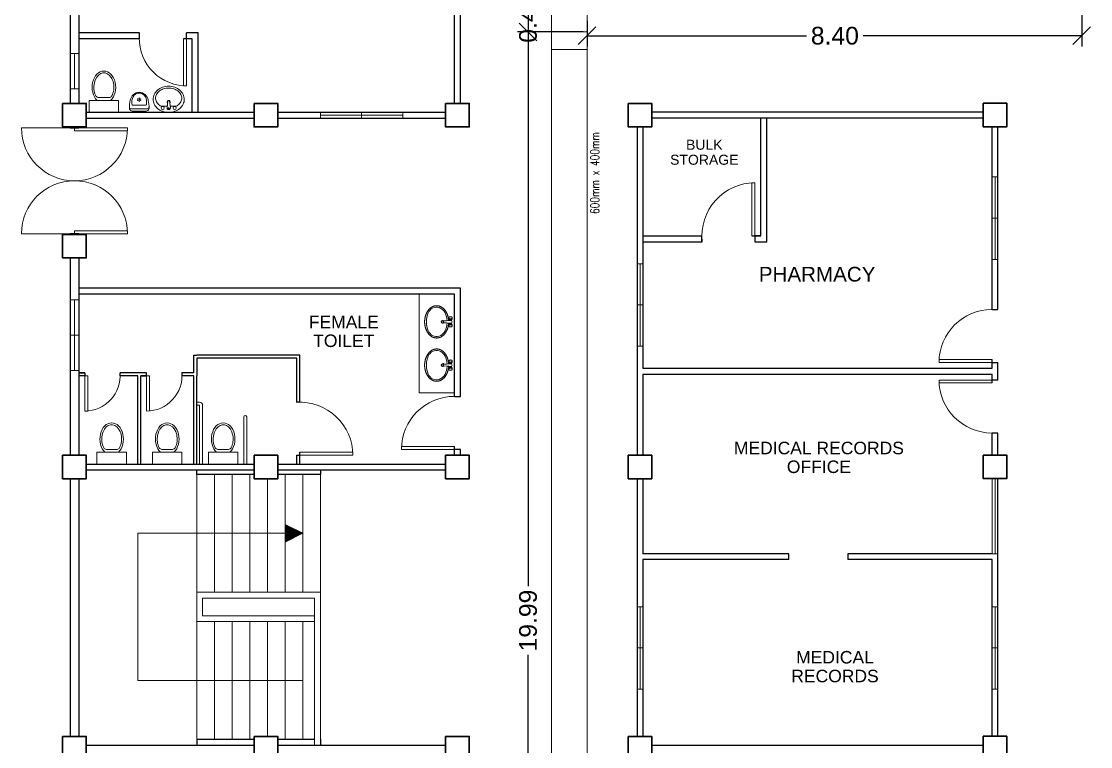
# Model space of a CAD drawing. Header units: millimetres. Extents: x 3 to 421, y 1 to 337.
# Drawn here: x 118.42 to 136.57, y 130.73 to 143.05 of the extents above; entities that cross this region are included whole.
import ezdxf

# ---------------------------------------------------------------- set-up
doc = ezdxf.new("R2010")
doc.units = ezdxf.units.MM
doc.header["$MEASUREMENT"] = 0
doc.linetypes.add('HIDDEN2', pattern=[0.1875, 0.125, -0.0625])
doc.layers.add('ahu line', color=7, linetype='Continuous', lineweight=20)
for name, color, linetype in [('diffuser', 7, 'Continuous'), ('ducting label', 7, 'Continuous'), ('label', 7, 'Continuous')]:
    doc.layers.add(name, color=color, linetype=linetype)
doc.styles.add('Arch-Dim', font='simplex.shx', dxfattribs={"width": 0.75})
doc.styles.get("Standard").update_dxf_attribs({"font": 'arial.ttf'})
doc.styles.add('SWISSLT175', font='swissl.ttf', dxfattribs={"height": 0.175})
doc.dimstyles.new('Copy of dimension', dxfattribs={"dimtxt": 0.3, "dimasz": 0.3, "dimexe": 0.18, "dimexo": 0.0625, "dimgap": 0.09, "dimtad": 0, "dimzin": 0, "dimdsep": 46, "dimtxsty": 'Standard', "dimblk": 'OBLIQUE', "dimcen": 0.09, "dimclrd": 256, "dimclre": 256, "dimclrt": 256, "dimadec": 0, "dimazin": 0, "dimtfac": 1, "dimtofl": 0, "dimtmove": 0, "dimatfit": 3, "dimldrblk": 'OBLIQUE', "dimfxl": 1, "dimtolj": 1, "dimtzin": 0, "dimarcsym": 0})

# ---------------------------------------------------------------- blocks, each defined once
blk = doc.blocks.new('_Oblique')
at = {"color": 0, "linetype": 'ByBlock', "lineweight": -2}
blk.add_line((-0.5, -0.5), (0.5, 0.5), dxfattribs=at)
blk = doc.blocks.new('*D21')
at = {"layer": 'Defpoints', "color": 0, "transparency": 16777216}
for p in [(128.174, 143.315), (127.024, 142.865), (128.024, 142.865)]:
    blk.add_point(p, dxfattribs=at)
at = {"layer": 'diffuser', "lineweight": -2, "transparency": 16777216}
for p, q in [((128.111, 143.315), (126.844, 143.315)), ((127.024, 143.315), (127.024, 142.865)), ((127.961, 142.865), (126.844, 142.865))]:
    blk.add_line(p, q, dxfattribs=at)
at = {"layer": 'diffuser', "lineweight": -2, "transparency": 16777216, "xscale": 0.3, "yscale": 0.3, "zscale": 0.3}
for p, rotation in [((127.024, 143.315), 90), ((127.024, 142.865), 270)]:
    blk.add_blockref('_Oblique', p, dxfattribs=dict(at, rotation=rotation))
at = {"layer": 'diffuser', "transparency": 16777216, "insert": (127.024, 143.09), "char_height": 0.3, "attachment_point": 5, "rotation": 90}
blk.add_mtext('\\A1;0.45', dxfattribs=at)
blk = doc.blocks.new('*D22')
at = {"layer": 'Defpoints', "color": 0, "transparency": 16777216}
for p in [(128.024, 142.865), (127.024, 122.872), (127.274, 122.872)]:
    blk.add_point(p, dxfattribs=at)
at = {"layer": 'diffuser', "lineweight": -2, "transparency": 16777216}
for p, q in [((127.961, 142.865), (126.844, 142.865)), ((127.024, 142.865), (127.024, 133.451)), ((127.024, 122.872), (127.024, 132.286)), ((127.211, 122.872), (126.844, 122.872))]:
    blk.add_line(p, q, dxfattribs=at)
at = {"layer": 'diffuser', "lineweight": -2, "transparency": 16777216, "xscale": 0.3, "yscale": 0.3, "zscale": 0.3}
for p, rotation in [((127.024, 142.865), 90), ((127.024, 122.872), 270)]:
    blk.add_blockref('_Oblique', p, dxfattribs=dict(at, rotation=rotation))
at = {"layer": 'diffuser', "transparency": 16777216, "insert": (127.024, 132.868), "char_height": 0.3, "attachment_point": 5, "rotation": 90}
blk.add_mtext('\\A1;19.99', dxfattribs=at)
blk = doc.blocks.new('*D23')
at = {"layer": 'Defpoints', "color": 0, "transparency": 16777216}
for p in [(136.422, 143.615), (128.024, 143.115), (136.422, 142.8)]:
    blk.add_point(p, dxfattribs=at)
at = {"layer": 'diffuser', "lineweight": -2, "transparency": 16777216}
for p, q in [((136.422, 143.552), (136.422, 142.62)), ((128.024, 143.052), (128.024, 142.62)), ((128.024, 142.8), (131.751, 142.8)), ((136.422, 142.8), (132.71, 142.8))]:
    blk.add_line(p, q, dxfattribs=at)
at = {"layer": 'diffuser', "lineweight": -2, "transparency": 16777216, "xscale": 0.3, "yscale": 0.3, "zscale": 0.3, "rotation": 180}
blk.add_blockref('_Oblique', (128.024, 142.8), dxfattribs=at)
at = {"layer": 'diffuser', "lineweight": -2, "transparency": 16777216, "xscale": 0.3, "yscale": 0.3, "zscale": 0.3}
blk.add_blockref('_Oblique', (136.422, 142.8), dxfattribs=at)
at = {"layer": 'diffuser', "transparency": 16777216, "insert": (132.231, 142.8), "char_height": 0.3, "attachment_point": 5}
blk.add_mtext('\\A1;8.40', dxfattribs=at)

msp = doc.modelspace()

# ---------------------------------------------------------------- linework, layer by layer
at = {"color": 8, "lineweight": 25}
for p, q in [((119.249, 147.251), (119.249, 141.651)), ((119.399, 147.251), (119.399, 141.651)), ((125.774, 141.651), (125.774, 143.501)), ((125.874, 141.651), (125.874, 143.501)), ((120.43, 142.851), (119.399, 142.851)), ((120.424, 142.851), (120.424, 142.751)), ((121.423, 142.851), (121.224, 142.851)), ((121.224, 142.751), (121.224, 142.851)), ((121.424, 141.501), (121.423, 142.851)), ((120.424, 142.751), (119.399, 142.751)), ((121.324, 142.751), (121.174, 142.751)), ((121.324, 142.751), (121.224, 142.751)), ((121.324, 141.501), (121.324, 142.751)), ((119.524, 141.501), (122.374, 141.501)), ((119.524, 141.401), (122.374, 141.401)), ((122.774, 141.501), (125.624, 141.501)), ((122.774, 141.401), (125.624, 141.401)), ((134.749, 141.503), (129.124, 141.503)), ((134.749, 141.403), (129.124, 141.403)), ((130.974, 139.403), (130.974, 141.403)), ((131.074, 139.303), (131.074, 141.403)), ((119.249, 141.251), (119.249, 141.238)), ((119.249, 141.238), (119.399, 141.238)), ((119.399, 141.251), (119.399, 141.238)), ((128.874, 141.251), (128.874, 135.676)), ((128.974, 141.251), (128.974, 137.153)), ((134.899, 138.153), (134.899, 141.253)), ((134.999, 138.153), (134.999, 141.253)), ((119.399, 139.438), (119.249, 139.438)), ((119.249, 139.426), (119.249, 139.438)), ((119.399, 139.426), (119.399, 139.438)), ((128.974, 139.403), (129.974, 139.403)), ((129.974, 139.303), (129.974, 139.403)), ((130.824, 139.403), (130.974, 139.403)), ((130.974, 139.403), (130.874, 139.403)), ((130.874, 139.403), (130.874, 139.303)), ((128.974, 139.303), (129.979, 139.303)), ((128.974, 139.303), (128.974, 137.153)), ((130.874, 139.303), (131.074, 139.303)), ((119.249, 139.026), (119.249, 135.676)), ((119.399, 139.026), (119.249, 139.026)), ((119.399, 139.026), (119.399, 135.676)), ((125.874, 138.513), (119.399, 138.513)), ((125.874, 136.676), (125.874, 138.513)), ((125.774, 138.413), (119.399, 138.413)), ((125.774, 136.676), (125.774, 138.413)), ((134.899, 138.153), (134.999, 138.153)), ((121.349, 137.076), (121.349, 137.376)), ((121.349, 137.376), (121.399, 137.376)), ((123.149, 137.376), (121.399, 137.376)), ((123.099, 137.326), (121.399, 137.326)), ((121.399, 137.326), (121.399, 137.026)), ((123.099, 136.574), (123.099, 137.326)), ((123.149, 136.576), (123.149, 137.376)), ((134.899, 137.153), (134.899, 137.303)), ((134.899, 137.253), (134.999, 137.253)), ((134.999, 136.953), (134.999, 137.253)), ((119.499, 137.076), (119.399, 137.076)), ((119.399, 137.076), (119.499, 137.076)), ((119.499, 137.026), (119.399, 137.026)), ((119.499, 137.076), (119.499, 137.026)), ((120.399, 137.026), (120.097, 137.026)), ((120.399, 137.076), (120.099, 137.076)), ((120.099, 137.026), (120.099, 137.076)), ((120.549, 137.076), (120.399, 137.076)), ((120.399, 135.526), (120.399, 137.026)), ((120.449, 135.526), (120.449, 137.026)), ((120.549, 137.026), (120.449, 137.026)), ((120.449, 137.026), (120.549, 137.026)), ((120.549, 137.026), (120.549, 137.076)), ((121.349, 137.076), (121.149, 137.076)), ((121.149, 137.076), (121.149, 137.026)), ((121.349, 137.026), (121.149, 137.026)), ((121.349, 135.526), (121.349, 137.026)), ((121.399, 135.526), (121.399, 137.026)), ((128.974, 137.153), (134.899, 137.153)), ((128.974, 137.053), (128.974, 135.676)), ((128.974, 137.053), (134.899, 137.053)), ((134.899, 136.903), (134.899, 137.053)), ((134.999, 136.953), (134.899, 136.953)), ((125.774, 136.676), (125.874, 136.676)), ((123.149, 136.576), (123.099, 136.576)), ((134.899, 135.678), (134.899, 136.053)), ((134.999, 136.053), (134.899, 136.053)), ((134.999, 135.678), (134.999, 136.053)), ((125.774, 135.676), (125.774, 135.826)), ((125.874, 135.776), (125.774, 135.776)), ((125.874, 135.676), (125.874, 135.776)), ((123.099, 135.526), (123.099, 135.676)), ((123.099, 135.676), (123.149, 135.676)), ((123.149, 135.526), (123.149, 135.726)), ((119.524, 135.526), (122.374, 135.526)), ((119.524, 135.426), (122.374, 135.426)), ((120.449, 135.526), (121.349, 135.526)), ((120.449, 135.526), (121.349, 135.526)), ((122.774, 135.526), (125.624, 135.526)), ((122.774, 135.426), (125.624, 135.426)), ((119.249, 135.276), (119.249, 130.901)), ((119.399, 135.276), (119.399, 130.901)), ((128.874, 135.276), (128.874, 130.901)), ((128.974, 135.276), (128.974, 134.003)), ((134.999, 130.903), (134.999, 135.278)), ((131.449, 134.003), (128.974, 134.003)), ((131.449, 133.903), (131.449, 134.003)), ((134.899, 134.003), (132.449, 134.003)), ((132.449, 134.003), (132.449, 133.903)), ((134.899, 134.003), (132.449, 134.003)), ((128.974, 133.903), (128.974, 130.901)), ((131.449, 133.903), (128.974, 133.903)), ((134.899, 133.903), (132.449, 133.903)), ((134.899, 130.903), (134.899, 133.903)), ((119.524, 130.751), (122.374, 130.751)), ((122.774, 130.751), (125.624, 130.751)), ((129.124, 130.751), (134.749, 130.751))]:
    msp.add_line(p, q, dxfattribs=at)
at = {"color": 8, "lineweight": -2}
for p, q in [((120.43, 142.851), (120.424, 142.851)), ((129.979, 139.303), (129.974, 139.303)), ((121.399, 135.351), (121.399, 135.426)), ((122.774, 135.526), (123.099, 135.526)), ((123.499, 135.426), (123.499, 135.351)), ((122.374, 135.351), (121.399, 135.351)), ((123.499, 135.351), (122.774, 135.351)), ((121.399, 130.851), (121.399, 130.751)), ((121.399, 130.851), (122.374, 130.851)), ((122.774, 130.851), (123.399, 130.851)), ((123.499, 130.851), (123.499, 130.751))]:
    msp.add_line(p, q, dxfattribs=at)
at = {"color": 8, "lineweight": 13}
for p, q in [((121.174, 141.951), (121.174, 142.751)), ((121.224, 142.751), (121.224, 141.951)), ((121.224, 141.951), (121.174, 141.951)), ((119.324, 141.238), (118.424, 141.238)), ((119.324, 141.238), (120.224, 141.238)), ((119.324, 141.188), (119.324, 141.238)), ((120.224, 141.238), (120.224, 141.188)), ((120.224, 141.188), (119.324, 141.188)), ((130.874, 140.303), (130.824, 140.303)), ((130.824, 140.303), (130.824, 139.403)), ((130.874, 139.403), (130.874, 140.303)), ((119.324, 139.438), (118.424, 139.438)), ((119.324, 139.488), (120.224, 139.488)), ((119.324, 139.438), (119.324, 139.488)), ((120.224, 139.438), (119.324, 139.438)), ((120.224, 139.488), (120.224, 139.438)), ((133.999, 137.253), (133.999, 137.303)), ((133.999, 137.303), (134.899, 137.303)), ((134.899, 137.253), (133.999, 137.253)), ((119.499, 137.026), (119.499, 136.426)), ((119.499, 137.026), (119.549, 137.026)), ((119.549, 136.426), (119.549, 137.026)), ((120.097, 137.026), (120.099, 137.026)), ((120.549, 137.026), (120.549, 136.426)), ((120.549, 137.026), (120.599, 137.026)), ((120.599, 136.426), (120.599, 137.026)), ((133.999, 136.953), (133.999, 136.903)), ((134.899, 136.953), (133.999, 136.953)), ((133.999, 136.903), (134.899, 136.903)), ((119.499, 136.426), (119.549, 136.426)), ((124.874, 135.826), (125.774, 135.826)), ((124.874, 135.776), (124.874, 135.826)), ((125.774, 135.776), (124.874, 135.776)), ((123.149, 135.676), (123.149, 135.726)), ((124.049, 135.726), (123.149, 135.726)), ((123.149, 135.676), (124.049, 135.676)), ((124.049, 135.676), (124.049, 135.726))]:
    msp.add_line(p, q, dxfattribs=at)
at = {"color": 8, "lineweight": 9}
for p, q in [((119.249, 141.901), (119.249, 142.501)), ((119.249, 142.501), (119.399, 142.501)), ((119.324, 142.501), (119.324, 141.901)), ((119.399, 141.901), (119.249, 141.901)), ((119.733, 141.751), (119.914, 141.751)), ((119.574, 141.501), (119.574, 141.701)), ((119.574, 141.701), (120.074, 141.701)), ((120.074, 141.701), (120.074, 141.501)), ((120.292, 141.562), (120.556, 141.562)), ((120.909, 141.698), (120.896, 141.577)), ((120.938, 141.698), (120.952, 141.577)), ((120.074, 141.501), (119.574, 141.501)), ((123.499, 141.401), (123.499, 141.501)), ((124.899, 141.451), (123.499, 141.451)), ((124.899, 141.401), (123.499, 141.401)), ((124.199, 141.501), (124.899, 141.501)), ((124.199, 141.501), (124.199, 141.401)), ((124.899, 141.501), (124.899, 141.401)), ((134.899, 139.703), (134.899, 140.403)), ((134.899, 140.403), (134.999, 140.403)), ((134.949, 140.403), (134.949, 139.003)), ((134.999, 140.403), (134.999, 139.003)), ((134.899, 139.703), (134.999, 139.703)), ((128.874, 138.928), (128.974, 138.928)), ((128.924, 138.928), (128.924, 137.528)), ((134.999, 139.003), (134.899, 139.003)), ((119.399, 138.313), (119.249, 138.313)), ((119.324, 138.313), (119.324, 137.113)), ((128.874, 138.228), (128.974, 138.228)), ((125.592, 137.951), (125.582, 137.956)), ((125.592, 137.932), (125.582, 137.927)), ((125.583, 137.956), (125.683, 137.962)), ((125.583, 137.927), (125.683, 137.921)), ((125.592, 137.952), (125.688, 137.963)), ((125.592, 137.931), (125.688, 137.92)), ((125.678, 138.01), (125.678, 137.989)), ((125.686, 137.994), (125.678, 138.007)), ((125.686, 137.976), (125.678, 137.989)), ((125.686, 137.994), (125.707, 137.991)), ((125.686, 137.994), (125.686, 137.976)), ((125.686, 137.976), (125.707, 137.973)), ((125.688, 137.963), (125.724, 137.964)), ((125.693, 137.973), (125.693, 137.97)), ((125.727, 137.994), (125.707, 137.991)), ((125.707, 137.973), (125.707, 137.991)), ((125.727, 137.976), (125.707, 137.973)), ((125.721, 137.973), (125.721, 137.97)), ((125.727, 137.994), (125.736, 138.007)), ((125.727, 137.994), (125.727, 137.976)), ((125.727, 137.976), (125.736, 137.989)), ((125.736, 138.01), (125.736, 137.989)), ((125.686, 137.907), (125.678, 137.894)), ((125.678, 137.873), (125.678, 137.894)), ((125.686, 137.889), (125.678, 137.876)), ((125.686, 137.907), (125.707, 137.911)), ((125.686, 137.889), (125.686, 137.907)), ((125.686, 137.889), (125.707, 137.892)), ((125.688, 137.92), (125.724, 137.919)), ((125.693, 137.91), (125.693, 137.913)), ((125.707, 137.911), (125.707, 137.892)), ((125.727, 137.907), (125.707, 137.911)), ((125.727, 137.889), (125.707, 137.892)), ((125.721, 137.91), (125.721, 137.913)), ((125.727, 137.907), (125.736, 137.894)), ((125.727, 137.889), (125.727, 137.907)), ((125.727, 137.889), (125.736, 137.876)), ((125.736, 137.873), (125.736, 137.894)), ((119.249, 137.713), (119.399, 137.713)), ((128.974, 137.528), (128.874, 137.528)), ((125.592, 137.216), (125.582, 137.221)), ((125.583, 137.221), (125.683, 137.227)), ((125.592, 137.217), (125.688, 137.227)), ((125.678, 137.275), (125.678, 137.254)), ((125.686, 137.259), (125.678, 137.272)), ((125.686, 137.241), (125.678, 137.254)), ((125.686, 137.259), (125.707, 137.256)), ((125.686, 137.259), (125.686, 137.241)), ((125.686, 137.241), (125.707, 137.237)), ((125.688, 137.227), (125.724, 137.229)), ((125.693, 137.238), (125.693, 137.235)), ((125.727, 137.259), (125.707, 137.256)), ((125.707, 137.237), (125.707, 137.256)), ((125.727, 137.241), (125.707, 137.237)), ((125.721, 137.238), (125.721, 137.235)), ((125.727, 137.259), (125.736, 137.272)), ((125.727, 137.259), (125.727, 137.241)), ((125.727, 137.241), (125.736, 137.254)), ((125.736, 137.275), (125.736, 137.254)), ((119.399, 137.113), (119.249, 137.113)), ((125.592, 137.197), (125.582, 137.192)), ((125.583, 137.192), (125.683, 137.186)), ((125.592, 137.196), (125.688, 137.185)), ((125.686, 137.172), (125.678, 137.159)), ((125.678, 137.138), (125.678, 137.159)), ((125.686, 137.154), (125.678, 137.141)), ((125.686, 137.172), (125.707, 137.175)), ((125.686, 137.154), (125.686, 137.172)), ((125.686, 137.154), (125.707, 137.157)), ((125.688, 137.185), (125.724, 137.184)), ((125.693, 137.175), (125.693, 137.178)), ((125.707, 137.175), (125.707, 137.157)), ((125.727, 137.172), (125.707, 137.175)), ((125.727, 137.154), (125.707, 137.157)), ((125.721, 137.175), (125.721, 137.178)), ((125.727, 137.154), (125.727, 137.172)), ((125.727, 137.172), (125.736, 137.159)), ((125.727, 137.154), (125.736, 137.141)), ((125.736, 137.138), (125.736, 137.159)), ((121.399, 136.526), (121.399, 136.576)), ((121.399, 136.576), (121.449, 136.576)), ((121.449, 136.526), (121.399, 136.526)), ((121.449, 136.226), (121.449, 136.526)), ((121.499, 136.526), (121.499, 135.526)), ((122.199, 136.326), (122.199, 135.526)), ((122.249, 136.226), (122.249, 136.326)), ((121.449, 135.526), (121.449, 136.226)), ((122.249, 135.526), (122.249, 136.226)), ((120.047, 135.776), (119.866, 135.776)), ((120.989, 135.776), (120.808, 135.776)), ((121.758, 135.776), (121.939, 135.776)), ((119.706, 135.726), (119.706, 135.526)), ((120.206, 135.726), (119.706, 135.726)), ((120.206, 135.526), (120.206, 135.726)), ((120.649, 135.726), (120.649, 135.526)), ((121.149, 135.726), (120.649, 135.726)), ((121.149, 135.526), (121.149, 135.726)), ((121.599, 135.526), (121.599, 135.726)), ((121.599, 135.726), (122.099, 135.726)), ((122.099, 135.726), (122.099, 135.526)), ((119.706, 135.526), (120.206, 135.526)), ((120.649, 135.526), (121.149, 135.526)), ((121.399, 135.526), (121.449, 135.526)), ((122.099, 135.526), (121.599, 135.526)), ((122.199, 135.526), (122.249, 135.526)), ((121.399, 133.351), (121.399, 135.351)), ((121.699, 133.351), (121.699, 135.351)), ((121.999, 133.351), (121.999, 135.351)), ((122.299, 133.351), (122.299, 135.351)), ((122.599, 135.276), (122.599, 133.351)), ((122.899, 135.351), (122.899, 133.351)), ((123.199, 135.351), (123.199, 133.351)), ((123.499, 135.351), (123.499, 133.351)), ((134.899, 134.003), (134.899, 135.278)), ((134.949, 135.278), (134.949, 134.003)), ((122.899, 134.351), (122.899, 134.501)), ((123.199, 134.351), (122.899, 134.501)), ((122.909, 134.351), (122.909, 134.496)), ((122.919, 134.351), (122.919, 134.491)), ((122.929, 134.351), (122.929, 134.486)), ((122.939, 134.351), (122.939, 134.481)), ((120.399, 131.851), (120.399, 134.351)), ((120.399, 134.351), (122.899, 134.351)), ((122.299, 134.351), (122.099, 134.351)), ((122.299, 134.351), (122.499, 134.351)), ((122.899, 134.351), (123.199, 134.351)), ((122.899, 134.351), (122.899, 134.201)), ((123.199, 134.351), (122.899, 134.201)), ((122.909, 134.351), (122.909, 134.206)), ((122.919, 134.351), (122.919, 134.211)), ((122.929, 134.351), (122.929, 134.216)), ((122.939, 134.351), (122.939, 134.221)), ((122.949, 134.351), (122.949, 134.476)), ((122.949, 134.351), (122.949, 134.226)), ((122.959, 134.351), (122.959, 134.471)), ((122.959, 134.351), (122.959, 134.231)), ((122.969, 134.351), (122.969, 134.466)), ((122.969, 134.351), (122.969, 134.236)), ((122.979, 134.351), (122.979, 134.461)), ((122.979, 134.351), (122.979, 134.241)), ((122.989, 134.351), (122.989, 134.456)), ((122.989, 134.351), (122.989, 134.246)), ((122.999, 134.351), (122.999, 134.451)), ((122.999, 134.351), (122.999, 134.251)), ((123.009, 134.351), (123.009, 134.446)), ((123.009, 134.351), (123.009, 134.256)), ((123.019, 134.351), (123.019, 134.441)), ((123.019, 134.351), (123.019, 134.261)), ((123.029, 134.351), (123.029, 134.436)), ((123.029, 134.351), (123.029, 134.266)), ((123.039, 134.351), (123.039, 134.431)), ((123.039, 134.351), (123.039, 134.271)), ((123.049, 134.351), (123.049, 134.426)), ((123.049, 134.351), (123.049, 134.276)), ((123.059, 134.351), (123.059, 134.421)), ((123.059, 134.351), (123.059, 134.281)), ((123.069, 134.351), (123.069, 134.416)), ((123.069, 134.351), (123.069, 134.286)), ((123.079, 134.351), (123.079, 134.411)), ((123.079, 134.351), (123.079, 134.291)), ((123.089, 134.351), (123.089, 134.406)), ((123.089, 134.351), (123.089, 134.296)), ((123.099, 134.351), (123.099, 134.401)), ((123.099, 134.351), (123.099, 134.301)), ((123.109, 134.351), (123.109, 134.396)), ((123.109, 134.351), (123.109, 134.306)), ((123.119, 134.351), (123.119, 134.391)), ((123.119, 134.351), (123.119, 134.311)), ((123.129, 134.351), (123.129, 134.386)), ((123.129, 134.351), (123.129, 134.316)), ((123.139, 134.351), (123.139, 134.381)), ((123.139, 134.351), (123.139, 134.321)), ((123.149, 134.351), (123.149, 134.376)), ((123.149, 134.351), (123.149, 134.326)), ((123.159, 134.351), (123.159, 134.371)), ((123.159, 134.351), (123.159, 134.331)), ((123.169, 134.351), (123.169, 134.366)), ((123.169, 134.351), (123.169, 134.336)), ((123.179, 134.351), (123.179, 134.361)), ((123.179, 134.351), (123.179, 134.341)), ((123.189, 134.351), (123.189, 134.356)), ((123.189, 134.351), (123.189, 134.346)), ((134.899, 134.003), (134.999, 134.003)), ((123.499, 133.351), (121.399, 133.351)), ((121.399, 133.351), (121.399, 133.251)), ((121.399, 132.951), (121.399, 133.251)), ((121.499, 132.951), (121.499, 133.251)), ((121.499, 133.251), (123.349, 133.251)), ((123.349, 133.251), (123.399, 133.251)), ((123.399, 133.251), (123.399, 132.951)), ((123.499, 133.251), (123.499, 133.351)), ((123.499, 133.251), (123.499, 132.951)), ((128.874, 133.102), (128.974, 133.102)), ((128.924, 133.102), (128.924, 131.702)), ((134.899, 133.102), (134.999, 133.102)), ((134.949, 133.102), (134.949, 131.702)), ((121.399, 130.851), (121.399, 132.951)), ((121.399, 132.851), (123.399, 132.851)), ((123.349, 132.951), (121.499, 132.951)), ((121.699, 130.851), (121.699, 132.851)), ((121.999, 130.851), (121.999, 132.851)), ((122.299, 130.851), (122.299, 132.851)), ((122.599, 130.901), (122.599, 132.851)), ((122.899, 130.851), (122.899, 132.851)), ((123.199, 130.851), (123.199, 132.851)), ((123.349, 132.951), (123.399, 132.951)), ((123.399, 132.951), (123.399, 130.751)), ((123.499, 132.851), (123.499, 132.951)), ((123.499, 130.851), (123.499, 132.851)), ((128.874, 132.402), (128.974, 132.402)), ((134.899, 132.402), (134.999, 132.402)), ((121.399, 131.851), (120.399, 131.851)), ((123.199, 131.851), (121.399, 131.851)), ((128.974, 131.702), (128.874, 131.702)), ((134.999, 131.702), (134.899, 131.702))]:
    msp.add_line(p, q, dxfattribs=at)
for points in [[(119.249, 142.501), (119.399, 142.501), (119.399, 141.901), (119.249, 141.901)], [(123.499, 141.501), (124.899, 141.501), (124.899, 141.401), (123.499, 141.401)], [(134.899, 140.403), (134.999, 140.403), (134.999, 139.003), (134.899, 139.003)], [(128.874, 138.928), (128.974, 138.928), (128.974, 137.528), (128.874, 137.528)], [(128.874, 138.928), (128.974, 138.928), (128.974, 137.528), (128.874, 137.528)], [(119.249, 138.313), (119.399, 138.313), (119.399, 137.113), (119.249, 137.113)], [(134.899, 135.278), (134.999, 135.278), (134.999, 134.003), (134.899, 134.003)], [(128.874, 133.102), (128.974, 133.102), (128.974, 131.702), (128.874, 131.702)], [(134.899, 133.102), (134.999, 133.102), (134.999, 131.702), (134.899, 131.702)]]:
    msp.add_lwpolyline(points, close=True, dxfattribs=at)
for points in [[(121.189, 141.722, 0.11576), (121.169, 141.804, 0.104047), (121.111, 141.878, 0.090875), (121.027, 141.925, 0.083344), (120.924, 141.943, 0.083344), (120.82, 141.925, 0.090875), (120.736, 141.878, 0.104047), (120.678, 141.804, 0.11576), (120.659, 141.722, 0.11576), (120.678, 141.639, 0.104047), (120.736, 141.565, 0.090875), (120.82, 141.518, 0.083344), (120.924, 141.501, 0.083344), (121.027, 141.518, 0.090875), (121.111, 141.565, 0.104047), (121.169, 141.639, 0.11576)], [(125.678, 138.01, 0.145837), (125.679, 138.004, 0.107165), (125.686, 137.997, 0.077149), (125.695, 137.993, 0.064217), (125.707, 137.992, 0.064217), (125.718, 137.993, 0.077149), (125.727, 137.997, 0.107165), (125.734, 138.004, 0.145837), (125.736, 138.01, 0.145837), (125.734, 138.017, 0.107165), (125.727, 138.023, 0.077149), (125.718, 138.027, 0.064217), (125.707, 138.029, 0.064217), (125.695, 138.027, 0.077149), (125.686, 138.023, 0.107165), (125.679, 138.017, 0.145837)], [(125.678, 137.873, -0.145837), (125.679, 137.879, -0.107165), (125.686, 137.886, -0.077149), (125.695, 137.89, -0.064217), (125.707, 137.891, -0.064217), (125.718, 137.89, -0.077149), (125.727, 137.886, -0.107165), (125.734, 137.879, -0.145837), (125.736, 137.873, -0.145837), (125.734, 137.866, -0.107165), (125.727, 137.86, -0.077149), (125.718, 137.856, -0.064217), (125.707, 137.854, -0.064217), (125.695, 137.856, -0.077149), (125.686, 137.86, -0.107165), (125.679, 137.866, -0.145837)], [(125.678, 137.275, 0.145837), (125.679, 137.269, 0.107165), (125.686, 137.262, 0.077149), (125.695, 137.258, 0.064217), (125.707, 137.257, 0.064217), (125.718, 137.258, 0.077149), (125.727, 137.262, 0.107165), (125.734, 137.269, 0.145837), (125.736, 137.275, 0.145837), (125.734, 137.282, 0.107165), (125.727, 137.288, 0.077149), (125.718, 137.292, 0.064217), (125.707, 137.294, 0.064217), (125.695, 137.292, 0.077149), (125.686, 137.288, 0.107165), (125.679, 137.282, 0.145837)], [(125.678, 137.138, -0.145837), (125.679, 137.144, -0.107165), (125.686, 137.151, -0.077149), (125.695, 137.155, -0.064217), (125.707, 137.156, -0.064217), (125.718, 137.155, -0.077149), (125.727, 137.151, -0.107165), (125.734, 137.144, -0.145837), (125.736, 137.138, -0.145837), (125.734, 137.131, -0.107165), (125.727, 137.125, -0.077149), (125.718, 137.121, -0.064217), (125.707, 137.119, -0.064217), (125.695, 137.121, -0.077149), (125.686, 137.125, -0.107165), (125.679, 137.131, -0.145837)]]:
    msp.add_lwpolyline(points, format="xyb", close=True, dxfattribs=at)
for points in [[(120.32, 141.518, -0.232594), (120.269, 141.542, -0.150533), (120.258, 141.569, -0.085973), (120.271, 141.708, -0.343308), (120.424, 141.841)], [(120.424, 141.622), (120.312, 141.622, -0.398633), (120.297, 141.636, -0.107696), (120.319, 141.764, -0.267529), (120.424, 141.828)], [(120.527, 141.518, 0.232594), (120.579, 141.542, 0.150533), (120.59, 141.569, 0.085973), (120.576, 141.708, 0.343308), (120.424, 141.841)], [(120.424, 141.622), (120.535, 141.622, 0.398633), (120.55, 141.636, 0.107696), (120.529, 141.764, 0.267529), (120.424, 141.828)], [(121.146, 141.743, 0.124838), (121.13, 141.805, 0.105788), (121.081, 141.863, 0.086697), (121.011, 141.899, 0.076776), (120.924, 141.913, 0.076776), (120.836, 141.899, 0.086697), (120.766, 141.863, 0.105788), (120.717, 141.805, 0.124838), (120.701, 141.743, 0.124838), (120.717, 141.68, 0.105788), (120.766, 141.622, 0.040067), (120.797, 141.603), (120.899, 141.603, 0.040067)], [(120.948, 141.603), (121.05, 141.603, 0.040067), (121.081, 141.622, 0.105788), (121.13, 141.68, 0.124838), (121.146, 141.743, 0.124838)], [(125.691, 137.975, 0.035268), (125.692, 137.974, 0.107165), (125.695, 137.971, 0.077149), (125.7, 137.969, 0.064217), (125.707, 137.968, 0.064217)], [(125.693, 137.975, 0.046803), (125.695, 137.974, 0.077149), (125.7, 137.971, 0.064217), (125.707, 137.97, 0.064217), (125.713, 137.971, 0.077149), (125.719, 137.974, 0.046803), (125.72, 137.975, 0.145837)], [(125.693, 137.973, 0.047218), (125.693, 137.972, 0.107177), (125.697, 137.969, 0.077931), (125.701, 137.967, 0.065152), (125.707, 137.966, 0.065152), (125.712, 137.967, 0.077931), (125.716, 137.969, 0.107177), (125.72, 137.972, 0.047218), (125.72, 137.973, 0.144081)], [(125.707, 137.968, 0.064217), (125.713, 137.969, 0.077149), (125.718, 137.971, 0.107165), (125.721, 137.974, 0.035268), (125.722, 137.975, 0.145837)], [(125.691, 137.908, -0.035268), (125.692, 137.909, -0.107165), (125.695, 137.912, -0.077149), (125.7, 137.914, -0.064217), (125.707, 137.915, -0.064217)], [(125.693, 137.91, -0.047218), (125.693, 137.911, -0.107177), (125.697, 137.914, -0.077931), (125.701, 137.916, -0.065152), (125.707, 137.917, -0.065152), (125.712, 137.916, -0.077931), (125.716, 137.914, -0.107177), (125.72, 137.911, -0.047218), (125.72, 137.91, -0.144081)], [(125.693, 137.908, -0.046803), (125.695, 137.909, -0.077149), (125.7, 137.912, -0.064217), (125.707, 137.913, -0.064217), (125.713, 137.912, -0.077149), (125.719, 137.909, -0.046803), (125.72, 137.908, -0.145837)], [(125.707, 137.915, -0.064217), (125.713, 137.914, -0.077149), (125.718, 137.912, -0.107165), (125.721, 137.909, -0.035268), (125.722, 137.908, -0.145837)], [(125.691, 137.24, 0.035268), (125.692, 137.239, 0.107165), (125.695, 137.236, 0.077149), (125.7, 137.234, 0.064217), (125.707, 137.233, 0.064217)], [(125.693, 137.24, 0.046803), (125.695, 137.239, 0.077149), (125.7, 137.236, 0.064217), (125.707, 137.235, 0.064217), (125.713, 137.236, 0.077149), (125.719, 137.239, 0.046803), (125.72, 137.24, 0.145837)], [(125.693, 137.238, 0.047218), (125.693, 137.237, 0.107177), (125.697, 137.234, 0.077931), (125.701, 137.232, 0.065152), (125.707, 137.231, 0.065152), (125.712, 137.232, 0.077931), (125.716, 137.234, 0.107177), (125.72, 137.237, 0.047218), (125.72, 137.238, 0.144081)], [(125.707, 137.233, 0.064217), (125.713, 137.234, 0.077149), (125.718, 137.236, 0.107165), (125.721, 137.239, 0.035268), (125.722, 137.24, 0.145837)], [(125.691, 137.173, -0.035268), (125.692, 137.173, -0.107165), (125.695, 137.177, -0.077149), (125.7, 137.179, -0.064217), (125.707, 137.18, -0.064217)], [(125.693, 137.175, -0.047218), (125.693, 137.176, -0.107177), (125.697, 137.179, -0.077931), (125.701, 137.181, -0.065152), (125.707, 137.182, -0.065152), (125.712, 137.181, -0.077931), (125.716, 137.179, -0.107177), (125.72, 137.176, -0.047218), (125.72, 137.175, -0.144081)], [(125.693, 137.173, -0.046803), (125.695, 137.174, -0.077149), (125.7, 137.177, -0.064217), (125.707, 137.177, -0.064217), (125.713, 137.177, -0.077149), (125.719, 137.174, -0.046803), (125.72, 137.173, -0.145837)], [(125.707, 137.18, -0.064217), (125.713, 137.179, -0.077149), (125.718, 137.177, -0.107165), (125.721, 137.173, -0.035268), (125.722, 137.173, -0.145837)]]:
    msp.add_lwpolyline(points, format="xyb", dxfattribs=at)
at = {"color": 8, "lineweight": 35}
for points in [[(119.124, 141.651), (119.524, 141.651), (119.524, 141.251), (119.124, 141.251)], [(122.374, 141.651), (122.774, 141.651), (122.774, 141.251), (122.374, 141.251)], [(125.624, 141.651), (126.024, 141.651), (126.024, 141.251), (125.624, 141.251)], [(128.724, 141.651), (129.124, 141.651), (129.124, 141.251), (128.724, 141.251)], [(134.749, 141.653), (135.149, 141.653), (135.149, 141.253), (134.749, 141.253)], [(119.124, 139.426), (119.524, 139.426), (119.524, 139.026), (119.124, 139.026)], [(119.124, 135.676), (119.524, 135.676), (119.524, 135.276), (119.124, 135.276)], [(122.374, 135.676), (122.774, 135.676), (122.774, 135.276), (122.374, 135.276)], [(125.624, 135.676), (126.024, 135.676), (126.024, 135.276), (125.624, 135.276)], [(128.724, 135.676), (129.124, 135.676), (129.124, 135.276), (128.724, 135.276)], [(134.749, 135.678), (135.149, 135.678), (135.149, 135.278), (134.749, 135.278)], [(119.124, 130.901), (119.524, 130.901), (119.524, 130.501), (119.124, 130.501)], [(122.374, 130.901), (122.774, 130.901), (122.774, 130.501), (122.374, 130.501)], [(125.624, 130.901), (126.024, 130.901), (126.024, 130.501), (125.624, 130.501)], [(128.724, 130.901), (129.124, 130.901), (129.124, 130.501), (128.724, 130.501)], [(134.749, 130.903), (135.149, 130.903), (135.149, 130.503), (134.749, 130.503)]]:
    msp.add_lwpolyline(points, close=True, dxfattribs=at)
at = {"color": 8, "lineweight": 9}
for points in [[(120.424, 141.518), (120.32, 141.518)], [(120.32, 141.518), (120.32, 141.501), (120.424, 141.501)], [(120.424, 141.518), (120.527, 141.518)], [(120.527, 141.518), (120.527, 141.501), (120.424, 141.501)]]:
    msp.add_lwpolyline(points, dxfattribs=at)
at = {"color": 8, "lineweight": 9, "ltscale": 0.4}
msp.add_lwpolyline([(125.774, 138.413), (125.774, 136.738), (125.174, 136.738), (125.174, 138.413)], close=True, dxfattribs=at)
at = {"color": 8, "lineweight": 9}
for centre, radius in [((120.424, 141.74), 0.004), ((120.399, 141.728), 0.004), ((120.399, 141.703), 0.004), ((120.424, 141.715), 0.004), ((120.424, 141.69), 0.004), ((120.449, 141.728), 0.004), ((120.449, 141.703), 0.004), ((120.822, 141.574), 0.0255), ((120.924, 141.567), 0.0095), ((121.025, 141.574), 0.0255)]:
    msp.add_circle(centre, radius, dxfattribs=at)
at = {"color": 8, "lineweight": 13}
for centre, radius, start, end in [((121.224, 142.751), 0.8, 172.8192, 266.4167), ((119.324, 141.238), 0.9, 180, 0), ((119.324, 139.438), 0.9, 0, 180), ((130.874, 139.403), 0.9, 90, 186.3794), ((134.899, 137.253), 0.9, 90, 180), ((119.499, 137.026), 0.6, 270, 4.7802), ((120.549, 137.026), 0.6, 270, 4.7802), ((134.899, 136.953), 0.9, 180, 270), ((125.774, 135.776), 0.9, 90, 180), ((123.149, 135.676), 0.9, 0, 93.1847)]:
    msp.add_arc(centre, radius, start, end, dxfattribs=at)
at = {"color": 8, "lineweight": 9}
for centre, radius, start, end in [((119.733, 141.801), 0.05, 208.1501, 270), ((119.914, 141.801), 0.05, 270, 331.9916), ((120.292, 141.597), 0.035, 177.3223, 270), ((120.556, 141.597), 0.035, 270, 2.6777), ((120.924, 141.574), 0.028, 173.7545, 6.2455), ((120.924, 141.676), 0.025, 126.3068, 221.2022), ((120.924, 141.605), 0.0948, 81.2026, 98.7974), ((120.924, 141.676), 0.025, 71.3793, 108.6207), ((120.924, 141.676), 0.025, 318.7978, 53.6932), ((125.475, 138.031), 0.16, 76.0896, 156.8606), ((125.436, 137.997), 0.205, 28.3968, 67.909), ((125.662, 137.948), 0.365, 156.2843, 180.9643), ((125.662, 137.935), 0.365, 179.0357, 203.7157), ((125.577, 137.942), 0.0263, 37.887, 321.8359), ((125.577, 137.942), 0.0213, 46.6981, 313.0677), ((125.606, 137.942), 0.028, 150.6121, 209.3879), ((125.583, 137.955), 0.001, 93.5159, 150.6121), ((125.583, 137.928), 0.001, 209.3879, 266.4841), ((125.602, 137.942), 0.0147, 140.2813, 219.7187), ((125.593, 137.95), 0.002, 96.5175, 140.2813), ((125.593, 137.933), 0.002, 219.7187, 263.4825), ((125.283, 137.948), 0.365, 2.4433, 23.7157), ((125.685, 137.97), 0.00756, 276.5175, 0), ((125.728, 137.97), 0.00756, 180, 232.6816), ((125.707, 137.942), 0.028, 307.3184, 52.6816), ((125.475, 137.852), 0.16, 203.1394, 283.9104), ((125.436, 137.886), 0.205, 292.091, 331.6032), ((125.283, 137.935), 0.365, 336.2843, 357.5567), ((125.685, 137.913), 0.00756, 0, 83.4825), ((125.728, 137.913), 0.00756, 127.3184, 180), ((125.475, 137.296), 0.16, 76.0896, 156.8606), ((125.436, 137.262), 0.205, 28.3968, 67.909), ((125.662, 137.213), 0.365, 156.2843, 180.9643), ((125.662, 137.2), 0.365, 179.0357, 203.7157), ((125.577, 137.206), 0.0263, 38.1641, 322.113), ((125.577, 137.206), 0.0213, 46.9323, 313.3019), ((125.606, 137.206), 0.028, 150.6121, 209.3879), ((125.583, 137.22), 0.001, 93.5159, 150.6121), ((125.602, 137.206), 0.0147, 140.2813, 219.7187), ((125.593, 137.215), 0.002, 96.5175, 140.2813), ((125.283, 137.213), 0.365, 2.4433, 23.7157), ((125.685, 137.235), 0.00756, 276.5175, 0), ((125.728, 137.235), 0.00756, 180, 232.6816), ((125.707, 137.206), 0.028, 307.3184, 52.6816), ((125.475, 137.116), 0.16, 203.1394, 283.9104), ((125.436, 137.151), 0.205, 292.091, 331.6032), ((125.583, 137.193), 0.001, 209.3879, 266.4841), ((125.593, 137.198), 0.002, 219.7187, 263.4825), ((125.283, 137.2), 0.365, 336.2843, 357.5567), ((125.685, 137.178), 0.00756, 0, 83.4825), ((125.728, 137.178), 0.00756, 127.3184, 180), ((121.449, 136.526), 0.05, 0, 90), ((122.224, 136.326), 0.025, 0, 180), ((119.866, 135.826), 0.05, 208.0084, 270), ((120.047, 135.826), 0.05, 270, 331.8499), ((120.808, 135.826), 0.05, 208.0084, 270), ((120.989, 135.826), 0.05, 270, 331.8499), ((121.758, 135.826), 0.05, 208.1501, 270), ((121.939, 135.826), 0.05, 270, 331.9916)]:
    msp.add_arc(centre, radius, start, end, dxfattribs=at)
at = {"color": 8, "linetype": 'HIDDEN2', "lineweight": 9}
for centre, radius, start, end in [((125.555, 137.966), 0.283, 143.3314, 162.8606), ((125.504, 138.004), 0.22, 119.0892, 143.3314), ((125.472, 138.062), 0.154, 90, 119.0892), ((125.472, 138.062), 0.154, 60.9108, 90), ((125.44, 138.004), 0.22, 36.6686, 60.9108), ((125.389, 137.966), 0.283, 17.1394, 36.6686), ((125.635, 137.942), 0.367, 162.8606, 180), ((125.635, 137.942), 0.367, 180, 197.1394), ((125.309, 137.942), 0.367, 3.119, 17.1394), ((125.555, 137.917), 0.283, 197.1394, 216.6686), ((125.504, 137.879), 0.22, 216.6686, 240.9108), ((125.44, 137.879), 0.22, 299.0892, 323.3314), ((125.389, 137.917), 0.283, 323.3314, 342.8606), ((125.309, 137.942), 0.367, 342.8606, 356.881), ((125.472, 137.821), 0.154, 240.9108, 270), ((125.472, 137.821), 0.154, 270, 299.0892), ((125.555, 137.231), 0.283, 143.3314, 162.8606), ((125.504, 137.269), 0.22, 119.0892, 143.3314), ((125.472, 137.327), 0.154, 90, 119.0892), ((125.472, 137.327), 0.154, 60.9108, 90), ((125.44, 137.269), 0.22, 36.6686, 60.9108), ((125.389, 137.231), 0.283, 17.1394, 36.6686), ((125.635, 137.206), 0.367, 162.8606, 180), ((125.635, 137.206), 0.367, 180, 197.1394), ((125.309, 137.206), 0.367, 3.119, 17.1394), ((125.555, 137.182), 0.283, 197.1394, 216.6686), ((125.389, 137.182), 0.283, 323.3314, 342.8606), ((125.309, 137.206), 0.367, 342.8606, 356.881), ((125.504, 137.144), 0.22, 216.6686, 240.9108), ((125.472, 137.086), 0.154, 240.9108, 270), ((125.472, 137.086), 0.154, 270, 299.0892), ((125.44, 137.144), 0.22, 299.0892, 323.3314)]:
    msp.add_arc(centre, radius, start, end, dxfattribs=at)
at = {"color": 8, "lineweight": 9, "extrusion": (0, 0, -1)}
for centre in [(119.824, 141.926), (121.849, 135.951)]:
    msp.add_ellipse(centre, major_axis=(0, -0.275), ratio=0.727273, start_param=0.612555, end_param=5.670631, dxfattribs=at)
at = {"color": 8, "lineweight": 9}
for centre in [(119.956, 135.951), (120.899, 135.951)]:
    msp.add_ellipse(centre, major_axis=(0, -0.275), ratio=0.727273, start_param=0.612555, end_param=5.670631, dxfattribs=at)
for points in [[(119.689, 141.777), (119.68, 141.793), (119.673, 141.811), (119.646, 141.903), (119.651, 141.99), (119.709, 142.121), (119.759, 142.163), (119.857, 142.176), (119.909, 142.15), (119.983, 142.039), (120.001, 141.955), (119.985, 141.842), (119.974, 141.807), (119.958, 141.777)], [(120.091, 135.802), (120.1, 135.818), (120.107, 135.836), (120.134, 135.928), (120.129, 136.015), (120.071, 136.146), (120.021, 136.188), (119.923, 136.201), (119.871, 136.175), (119.797, 136.064), (119.779, 135.98), (119.795, 135.867), (119.806, 135.832), (119.822, 135.802)], [(121.033, 135.802), (121.042, 135.818), (121.05, 135.836), (121.077, 135.928), (121.071, 136.015), (121.014, 136.146), (120.964, 136.188), (120.865, 136.201), (120.813, 136.175), (120.739, 136.064), (120.721, 135.98), (120.737, 135.867), (120.748, 135.832), (120.764, 135.802)], [(121.714, 135.802), (121.705, 135.818), (121.698, 135.836), (121.671, 135.928), (121.676, 136.015), (121.734, 136.146), (121.784, 136.188), (121.882, 136.201), (121.934, 136.175), (122.008, 136.064), (122.026, 135.98), (122.01, 135.867), (121.999, 135.832), (121.983, 135.802)]]:
    msp.add_open_spline(points, degree=3, knots=[0.937253, 0.937253, 0.937253, 0.937253, 1.185372, 1.185372, 2.113864, 2.113864, 3.042356, 3.042356, 3.970847, 3.970847, 4.899339, 4.899339, 5.346062, 5.346062, 5.346062, 5.346062], dxfattribs=at)
for p in [(120.424, 141.501), (125.774, 137.942), (125.774, 137.206)]:
    msp.add_point(p, dxfattribs=at)
at = {"layer": 'ahu line', "linetype": 'Continuous'}
for p, q in [((128.024, 151.189), (128.024, 122.422)), ((127.424, 150.989), (127.424, 115.409))]:
    msp.add_line(p, q, dxfattribs=at)
at = {"layer": 'ahu line'}
for p, q in [((128.024, 142.865), (127.424, 142.865)), ((128.024, 142.565), (127.424, 142.565))]:
    msp.add_line(p, q, dxfattribs=at)

# ---------------------------------------------------------------- texts
at = {"layer": 'ducting label', "color": 7, "linetype": 'Continuous', "lineweight": 25, "insert": (128.083, 139.772), "char_height": 0.15, "attachment_point": 1, "rotation": 90, "style": 'Arch-Dim'}
msp.add_mtext_dynamic_manual_height_columns('\\A1;600mm x 400mm', width=1.59886, gutter_width=1.011, heights=[0], dxfattribs=at)
at = {"layer": 'label', "color": 8, "lineweight": -2, "ltscale": 0.4, "attachment_point": 5, "line_spacing_factor": 0.9, "style": 'SWISSLT175'}
for s, insert, char_height in [('BULK\\PSTORAGE', (130.015, 140.821), 0.17), ('PHARMACY', (131.93, 138.749), 0.25), ('FEMALE\\PTOILET', (123.896, 137.778), 0.2125), ('MEDICAL RECORDS\\POFFICE', (131.96, 135.638), 0.2125)]:
    msp.add_mtext(s, dxfattribs=dict(at, insert=insert, char_height=char_height))
at = {"layer": 'label', "color": 8, "lineweight": -2, "ltscale": 0.4, "insert": (132.233, 132.084), "char_height": 0.2125, "width": 2.65344, "attachment_point": 5, "line_spacing_factor": 0.9, "style": 'SWISSLT175'}
msp.add_mtext('MEDICAL ^JRECORDS', dxfattribs=at)

# ---------------------------------------------------------------- dimensions: what is measured, and where the dimension line sits
at = {"layer": 'diffuser'}
dim = msp.add_linear_dim(base=(136.422, 142.8), p1=(128.024, 143.115), p2=(136.422, 143.615), dimstyle='Copy of dimension', dxfattribs=at)
dim.commit()
dim.dimension.update_dxf_attribs({"geometry": '*D23', "text_midpoint": (132.231, 142.8), "dimtype": 160})
dim = msp.add_linear_dim(base=(127.024, 142.865), p1=(128.174, 143.315), p2=(128.024, 142.865), angle=90, dimstyle='Copy of dimension', dxfattribs=at)
dim.commit()
dim.dimension.update_dxf_attribs({"geometry": '*D21', "text_midpoint": (127.024, 143.09), "dimtype": 160})
dim = msp.add_linear_dim(base=(127.024, 122.872), p1=(128.024, 142.865), p2=(127.274, 122.872), angle=90, dimstyle='Copy of dimension', dxfattribs=at)
dim.commit()
dim.dimension.update_dxf_attribs({"geometry": '*D22', "text_midpoint": (127.024, 132.868)})

doc.saveas('drawing.dxf')
